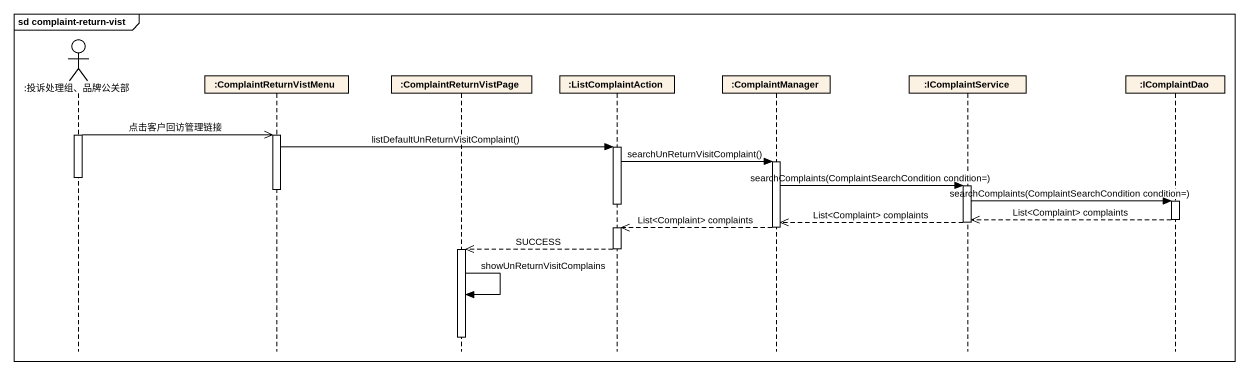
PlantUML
@startuml
mainframe sd complaint-return-vist
hide footbox
actor ":投诉处理组、品牌公关部" as 投诉处理组_品牌公关部
participant ":ComplaintReturnVistMenu" as ComplaintReturnVistMenu
participant ":ComplaintReturnVistPage" as ComplaintReturnVistPage
participant ":ListComplaintAction" as ListComplaintAction
participant ":ComplaintManager" as ComplaintManager
participant ":IComplaintService" as IComplaintService
participant ":IComplaintDao" as IComplaintDao

activate 投诉处理组_品牌公关部
投诉处理组_品牌公关部 ->> ComplaintReturnVistMenu : 点击客户回访管理链接
activate ComplaintReturnVistMenu
ComplaintReturnVistMenu -> ListComplaintAction : listDefaultUnReturnVisitComplaint()
activate ListComplaintAction
ListComplaintAction -> ComplaintManager : searchUnReturnVisitComplaint()
activate ComplaintManager
deactivate 投诉处理组_品牌公关部
ComplaintManager -> IComplaintService : searchComplaints(ComplaintSearchCondition condition=)
activate IComplaintService
deactivate ComplaintReturnVistMenu
IComplaintService -> IComplaintDao : searchComplaints(ComplaintSearchCondition condition=)
activate IComplaintDao
deactivate ListComplaintAction
IComplaintDao -->> IComplaintService : List<Complaint> complaints
deactivate IComplaintDao
IComplaintService -->> ComplaintManager : List<Complaint> complaints
deactivate IComplaintService
ComplaintManager -->> ListComplaintAction : List<Complaint> complaints
deactivate ComplaintManager
activate ListComplaintAction
ListComplaintAction -->> ComplaintReturnVistPage : SUCCESS
deactivate ListComplaintAction
activate ComplaintReturnVistPage
ComplaintReturnVistPage -> ComplaintReturnVistPage : showUnReturnVisitComplains
deactivate ComplaintReturnVistPage
@enduml
